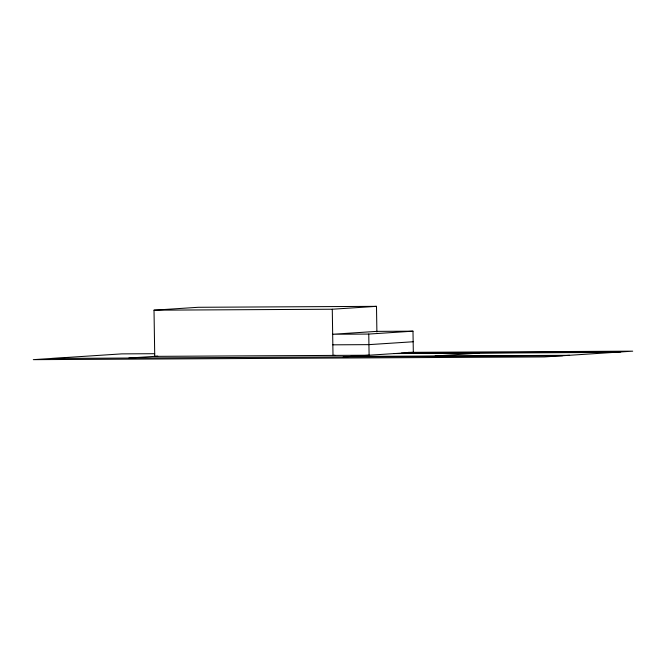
<?xml version="1.0" encoding="UTF-8"?>
<svg xmlns="http://www.w3.org/2000/svg" width="666" height="666" viewBox="0 0 666 666"><rect width="100%" height="100%" fill="white"/><g stroke="black" fill="none" stroke-linecap="round" stroke-linejoin="round"><path stroke-width="1" d="M343.198 356.909L413.32 352.331L412.987 331.177L368.764 334.066L369.097 355.219L154.737 356.36L154.013 310.181L198.227 307.292L376.49 306.343L376.898 332.001M154.013 310.181L332.276 309.232L376.49 306.343M128.838 358.05L157.75 356.16M413.153 341.758L368.931 344.638L332.834 344.83M334.965 355.278L333 355.411L332.276 309.232M435.164 355.994L479.195 353.122M412.987 331.177L376.881 331.368L332.667 334.257L368.764 334.066M154.679 353.704L121.736 353.879L33.3 359.657L544.264 356.934L632.7 351.165L408.3 352.356M401.373 353.113L620.754 351.939M394.255 353.571L613.636 352.406M350.224 356.452L569.605 355.286M51.615 358.458L562.587 355.744"/></g></svg>
